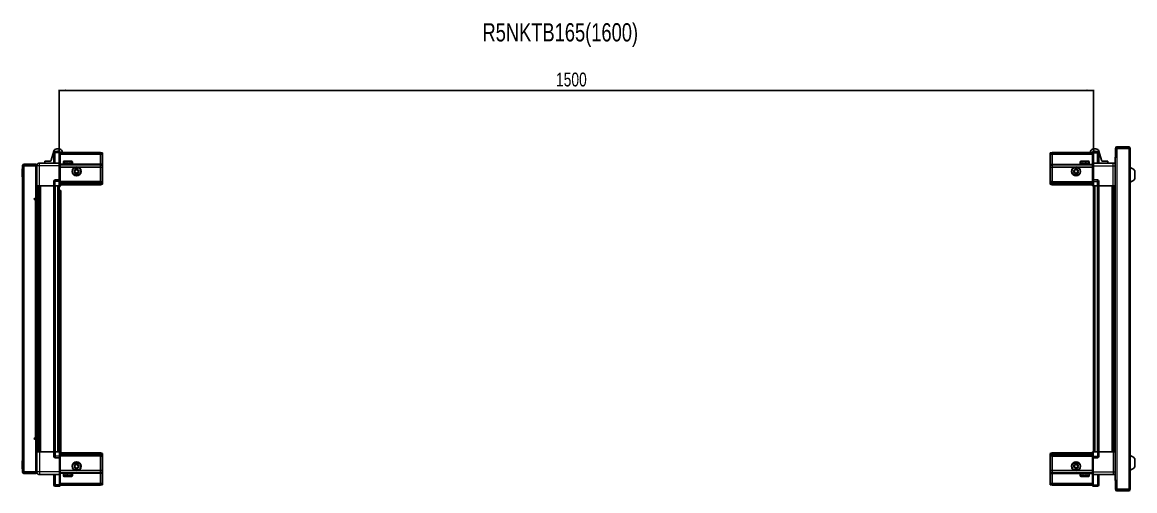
# Model space of a CAD drawing. Header units: millimetres. Extents: x 1132 to 6675, y -642 to 1878.
# Drawn here: x 3138 to 4752, y 1198 to 1878 of the extents above; entities that cross this region are included whole.
import ezdxf

# ---------------------------------------------------------------- set-up
doc = ezdxf.new("R2010")
doc.units = ezdxf.units.MM
doc.layers.add('FORMAT', color=7, linetype='Continuous')
doc.styles.add('SLDTEXTSTYLE0', font='TXT', dxfattribs={"width": 0.75})
doc.dimstyles.new('SLDDIMSTYLE0', dxfattribs={"dimtxt": 20, "dimasz": 10, "dimexe": 0, "dimexo": 0.0625, "dimgap": 5, "dimtad": 2, "dimdec": 1, "dimrnd": 1e-09, "dimzin": 12, "dimdsep": 46, "dimtxsty": 'SLDTEXTSTYLE0', "dimsah": 1, "dimcen": 0.09, "dimadec": 0, "dimazin": 3, "dimtfac": 1, "dimtofl": 0, "dimtmove": 0, "dimatfit": 3, "dimfxl": 0, "dimfrac": 2, "dimtolj": 1, "dimtzin": 12, "dimarcsym": 0})

# ---------------------------------------------------------------- blocks, each defined once
blk = doc.blocks.new('_D_5')
at = {"layer": 'FORMAT'}
for p, q in [((3192.1, 1640.1), (3192.1, 1779.6)), ((3192.1, 1778.6), (4692.1, 1778.6)), ((4692.1, 1640.1), (4692.1, 1779.6))]:
    blk.add_line(p, q, dxfattribs=at)
for points in [[(3192.1, 1778.6), (3202.1, 1777.1), (3202.1, 1780.1)], [(4692.1, 1778.6), (4682.1, 1780.1), (4682.1, 1777.1)]]:
    blk.add_solid(points, dxfattribs=at)
at = {"layer": 'FORMAT', "insert": (3912.6, 1804.4), "char_height": 20, "attachment_point": 1, "style": 'SLDTEXTSTYLE0'}
blk.add_mtext('1500', dxfattribs=at)

msp = doc.modelspace()

# ---------------------------------------------------------------- linework, layer by layer
at = {"color": 7, "linetype": 'Continuous', "lineweight": 25}
for p, q in [((4723.96, 1694.5), (4723.96, 1682.1)), ((4725.46, 1694.5), (4725.46, 1682.1)), ((4725.96, 1681.6), (4725.96, 1694.5)), ((4725.96, 1694.5), (4743.36, 1694.5)), ((4743.36, 1696.6), (4726.06, 1696.6)), ((4743.36, 1695.1), (4726.06, 1695.1)), ((4743.36, 1695.1), (4743.36, 1696.6)), ((4743.36, 1694.5), (4745.46, 1694.5)), ((4745.46, 1694.5), (4745.46, 1199.7)), ((3180.48, 1677.19), (3184.25, 1690.34)), ((3184.26, 1688.1), (3184.26, 1673.1)), ((3192.26, 1690.1), (3186.26, 1690.1)), ((3188.57, 1693.6), (3191.8, 1693.6)), ((3192.26, 1690.1), (3192.59, 1690.1)), ((3192.26, 1690.1), (3192.26, 1688.1)), ((3192.26, 1673.3), (3192.26, 1688.1)), ((3192.26, 1673.3), (3192.26, 1688.1)), ((3193.46, 1689.6), (3192.59, 1690.1)), ((3193.46, 1688.1), (3193.46, 1689.6)), ((3251.76, 1688.6), (3193.46, 1688.6)), ((3193.46, 1688.1), (3193.46, 1673.3)), ((3251.76, 1686.1), (3193.46, 1686.1)), ((3196.12, 1690.34), (3196.62, 1688.6)), ((3251.76, 1688.6), (3251.76, 1686.1)), ((3254.76, 1687.8), (3251.76, 1688.6)), ((3251.76, 1686.1), (3251.76, 1671.6)), ((3254.76, 1685.95), (3251.76, 1686.1)), ((3254.76, 1685.95), (3254.76, 1687.8)), ((3254.76, 1671.6), (3254.76, 1685.95)), ((4629.46, 1687.8), (4632.46, 1688.6)), ((4629.46, 1685.95), (4629.46, 1687.8)), ((4629.46, 1685.95), (4632.46, 1686.1)), ((4629.46, 1671.6), (4629.46, 1685.95)), ((4632.46, 1688.6), (4632.46, 1686.1)), ((4632.46, 1688.6), (4690.76, 1688.6)), ((4632.46, 1686.1), (4632.46, 1671.6)), ((4632.46, 1686.1), (4690.76, 1686.1)), ((4688.09, 1690.34), (4687.59, 1688.6)), ((4691.62, 1690.1), (4690.76, 1689.6)), ((4690.76, 1689.6), (4690.76, 1688.1)), ((4690.76, 1673.3), (4690.76, 1688.1)), ((4691.96, 1690.1), (4691.62, 1690.1)), ((4691.96, 1688.1), (4691.96, 1690.1)), ((4691.96, 1690.1), (4697.96, 1690.1)), ((4691.96, 1688.1), (4691.96, 1673.3)), ((4695.64, 1693.6), (4692.42, 1693.6)), ((4699.96, 1688.1), (4699.96, 1673.1)), ((4703.74, 1677.19), (4699.97, 1690.34)), ((4723.86, 1681.6), (4723.86, 1212.6)), ((4723.86, 1681.6), (4725.96, 1681.6)), ((4723.96, 1682.1), (4725.46, 1682.1)), ((3138.76, 1664.74), (3138.46, 1664.74)), ((3138.46, 1653.17), (3138.46, 1664.74)), ((3140.26, 1669.25), (3138.76, 1669.25)), ((3138.76, 1668.75), (3138.76, 1669.25)), ((3138.76, 1225.45), (3138.76, 1668.75)), ((3140.86, 1669.85), (3140.86, 1671.35)), ((3140.86, 1671.35), (3141.76, 1671.35)), ((3140.86, 1669.85), (3141.76, 1669.85)), ((3140.86, 1669.35), (3158.26, 1669.35)), ((3141.76, 1669.85), (3141.76, 1671.35)), ((3141.76, 1671.35), (3158.26, 1671.35)), ((3141.76, 1669.85), (3158.26, 1669.85)), ((3158.26, 1669.85), (3158.26, 1671.35)), ((3159.76, 1669.35), (3158.26, 1669.35)), ((3158.26, 1669.35), (3158.26, 1621.85)), ((3159.76, 1669.1), (3159.76, 1640.1)), ((3192.26, 1673.1), (3163.26, 1673.1)), ((3171.31, 1673.1), (3171.31, 1676.1)), ((3171.31, 1676.1), (3179.03, 1676.1)), ((3192.26, 1673.1), (3192.26, 1673.3)), ((3192.26, 1673.1), (3193.46, 1673.1)), ((3192.26, 1669.1), (3192.26, 1673.1)), ((3192.26, 1648.8), (3192.26, 1669.1)), ((3193.46, 1673.3), (3193.46, 1673.1)), ((3193.46, 1673.1), (3193.46, 1669.1)), ((3251.76, 1670.6), (3193.46, 1670.6)), ((3193.46, 1669.1), (3193.46, 1648.8)), ((3214.76, 1667.1), (3193.46, 1667.1)), ((3198.26, 1675), (3198.26, 1672.6)), ((3198.26, 1672.6), (3198.26, 1672.1)), ((3198.26, 1672.1), (3198.39, 1672.1)), ((3198.58, 1672.6), (3198.39, 1672.6)), ((3198.39, 1672.6), (3198.39, 1672.1)), ((3198.39, 1672.1), (3198.58, 1672.1)), ((3198.58, 1672.6), (3198.58, 1672.1)), ((3198.58, 1672.1), (3199.11, 1672.1)), ((3199.06, 1675.8), (3206.23, 1675.8)), ((3199.51, 1672.6), (3199.11, 1672.6)), ((3199.11, 1672.6), (3199.11, 1672.1)), ((3199.11, 1672.1), (3199.51, 1672.1)), ((3199.51, 1672.6), (3199.51, 1672.1)), ((3199.51, 1672.1), (3200.38, 1672.1)), ((3200.36, 1672.1), (3200.36, 1672)), ((3200.36, 1672), (3209.16, 1672)), ((3200.95, 1672.6), (3200.38, 1672.6)), ((3200.38, 1672.6), (3200.38, 1672.1)), ((3200.38, 1672.1), (3200.95, 1672.1)), ((3200.76, 1671.6), (3201.45, 1671.12)), ((3200.76, 1671.6), (3205.79, 1671.6)), ((3201.45, 1671.12), (3200.76, 1670.64)), ((3200.76, 1670.64), (3200.76, 1670.6)), ((3200.76, 1670.64), (3205.79, 1670.64)), ((3200.95, 1672.6), (3200.95, 1672.1)), ((3200.95, 1672.1), (3202.08, 1672.1)), ((3201.45, 1671.12), (3205.61, 1671.12)), ((3202.77, 1672.6), (3202.08, 1672.6)), ((3202.08, 1672.6), (3202.08, 1672.1)), ((3202.08, 1672.1), (3202.77, 1672.1)), ((3202.77, 1672.6), (3202.77, 1672.1)), ((3202.77, 1672.1), (3204.04, 1672.1)), ((3204.78, 1672.6), (3204.04, 1672.6)), ((3204.04, 1672.6), (3204.04, 1672.1)), ((3204.04, 1672.1), (3204.27, 1672.1)), ((3204.27, 1672.6), (3204.27, 1672.1)), ((3204.77, 1672.6), (3204.77, 1672.1)), ((3204.77, 1672.1), (3204.78, 1672.1)), ((3204.78, 1672.6), (3204.78, 1672.1)), ((3204.78, 1672.1), (3206.07, 1672.1)), ((3205.61, 1671.12), (3208.07, 1671.12)), ((3205.79, 1671.6), (3208.76, 1671.6)), ((3205.79, 1670.64), (3208.76, 1670.64)), ((3206.79, 1672.6), (3206.07, 1672.6)), ((3206.07, 1672.6), (3206.07, 1672.1)), ((3206.13, 1672.6), (3206.13, 1672.1)), ((3206.13, 1672.1), (3206.79, 1672.1)), ((3206.23, 1675.8), (3210.46, 1675.8)), ((3206.79, 1672.6), (3206.79, 1672.1)), ((3206.79, 1672.1), (3207.97, 1672.1)), ((3208.59, 1672.6), (3207.97, 1672.6)), ((3207.97, 1672.6), (3207.97, 1672.1)), ((3207.97, 1672.1), (3208.59, 1672.1)), ((3208.07, 1671.12), (3208.76, 1671.6)), ((3208.76, 1670.64), (3208.07, 1671.12)), ((3208.59, 1672.6), (3208.59, 1672.1)), ((3208.59, 1672.1), (3209.56, 1672.1)), ((3208.76, 1670.6), (3208.76, 1670.64)), ((3209.16, 1672), (3209.16, 1672.1)), ((3210.03, 1672.6), (3209.56, 1672.6)), ((3209.56, 1672.6), (3209.56, 1672.1)), ((3209.56, 1672.1), (3210.03, 1672.1)), ((3210.03, 1672.6), (3210.03, 1672.1)), ((3210.03, 1672.1), (3210.68, 1672.1)), ((3210.95, 1672.6), (3210.68, 1672.6)), ((3210.68, 1672.6), (3210.68, 1672.1)), ((3210.68, 1672.1), (3210.95, 1672.1)), ((3210.95, 1672.6), (3210.95, 1672.1)), ((3210.95, 1672.1), (3211.22, 1672.1)), ((3211.26, 1672.6), (3211.22, 1672.6)), ((3211.22, 1672.6), (3211.22, 1672.1)), ((3211.22, 1672.1), (3211.26, 1672.1)), ((3211.26, 1672.6), (3211.26, 1675)), ((3211.26, 1672.6), (3211.26, 1672.1)), ((3251.76, 1667.1), (3219.76, 1667.1)), ((3251.76, 1671.6), (3251.76, 1670.6)), ((3251.76, 1670.6), (3251.76, 1667.1)), ((3254.76, 1669.8), (3251.76, 1670.6)), ((3251.76, 1667.1), (3251.76, 1646.6)), ((3251.76, 1667.1), (3254.76, 1666.77)), ((3254.76, 1669.8), (3254.76, 1671.6)), ((3254.76, 1666.77), (3254.76, 1669.8)), ((3254.76, 1646.6), (3254.76, 1666.77)), ((4629.46, 1669.8), (4629.46, 1671.6)), ((4629.46, 1669.8), (4632.46, 1670.6)), ((4629.46, 1666.77), (4629.46, 1669.8)), ((4632.46, 1667.1), (4629.46, 1666.77)), ((4629.46, 1646.6), (4629.46, 1666.77)), ((4632.46, 1671.6), (4632.46, 1670.6)), ((4632.46, 1670.6), (4632.46, 1667.1)), ((4632.46, 1670.6), (4690.76, 1670.6)), ((4632.46, 1667.1), (4632.46, 1646.6)), ((4632.46, 1667.1), (4664.46, 1667.1)), ((4669.46, 1667.1), (4690.76, 1667.1)), ((4672.96, 1675), (4672.96, 1672.1)), ((4672.96, 1672.1), (4672.99, 1672.1)), ((4673.11, 1672.6), (4672.99, 1672.6)), ((4672.99, 1672.6), (4672.99, 1672.1)), ((4672.99, 1672.1), (4673.11, 1672.1)), ((4673.11, 1672.6), (4673.11, 1672.1)), ((4673.11, 1672.1), (4673.52, 1672.1)), ((4673.86, 1672.6), (4673.52, 1672.6)), ((4673.52, 1672.6), (4673.52, 1672.1)), ((4673.52, 1672.1), (4673.86, 1672.1)), ((4673.76, 1675.8), (4685.16, 1675.8)), ((4673.86, 1672.6), (4673.86, 1672.1)), ((4673.86, 1672.1), (4674.64, 1672.1)), ((4675.16, 1672.6), (4674.64, 1672.6)), ((4674.64, 1672.6), (4674.64, 1672.1)), ((4674.64, 1672.1), (4675.16, 1672.1)), ((4675.06, 1672.1), (4675.06, 1672)), ((4675.06, 1672), (4683.86, 1672)), ((4675.16, 1672.6), (4675.16, 1672.1)), ((4675.16, 1672.1), (4676.22, 1672.1)), ((4675.46, 1671.6), (4676.15, 1671.12)), ((4675.46, 1671.6), (4683.46, 1671.6)), ((4676.15, 1671.12), (4675.46, 1670.64)), ((4675.46, 1670.64), (4675.46, 1670.6)), ((4675.46, 1670.64), (4683.46, 1670.64)), ((4676.15, 1671.12), (4682.77, 1671.12)), ((4676.88, 1672.6), (4676.22, 1672.6)), ((4676.22, 1672.6), (4676.22, 1672.1)), ((4676.22, 1672.1), (4676.88, 1672.1)), ((4676.88, 1672.6), (4676.88, 1672.1)), ((4676.88, 1672.1), (4678.12, 1672.1)), ((4678.85, 1672.6), (4678.12, 1672.6)), ((4678.12, 1672.6), (4678.12, 1672.1)), ((4678.12, 1672.1), (4678.55, 1672.1)), ((4678.55, 1672.6), (4678.55, 1672.1)), ((4678.85, 1672.6), (4678.85, 1672.1)), ((4678.85, 1672.1), (4680.15, 1672.1)), ((4680.88, 1672.6), (4680.15, 1672.6)), ((4680.15, 1672.6), (4680.15, 1672.1)), ((4680.42, 1672.6), (4680.42, 1672.1)), ((4680.42, 1672.1), (4680.88, 1672.1)), ((4680.88, 1672.6), (4680.88, 1672.1)), ((4680.88, 1672.1), (4682.11, 1672.1)), ((4682.77, 1672.6), (4682.11, 1672.6)), ((4682.11, 1672.6), (4682.11, 1672.1)), ((4682.11, 1672.1), (4682.77, 1672.1)), ((4682.77, 1672.6), (4682.77, 1672.1)), ((4682.77, 1672.1), (4683.82, 1672.1)), ((4682.77, 1671.12), (4683.46, 1671.6)), ((4683.46, 1670.64), (4682.77, 1671.12)), ((4683.46, 1670.6), (4683.46, 1670.64)), ((4684.34, 1672.6), (4683.82, 1672.6)), ((4683.82, 1672.6), (4683.82, 1672.1)), ((4683.82, 1672.1), (4684.34, 1672.1)), ((4683.86, 1672), (4683.86, 1672.1)), ((4684.34, 1672.6), (4684.34, 1672.1)), ((4684.34, 1672.1), (4685.09, 1672.1)), ((4685.42, 1672.6), (4685.09, 1672.6)), ((4685.09, 1672.6), (4685.09, 1672.1)), ((4685.09, 1672.1), (4685.42, 1672.1)), ((4685.42, 1672.6), (4685.42, 1672.1)), ((4685.42, 1672.1), (4685.82, 1672.1)), ((4685.93, 1672.6), (4685.82, 1672.6)), ((4685.82, 1672.6), (4685.82, 1672.1)), ((4685.82, 1672.1), (4685.93, 1672.1)), ((4685.93, 1672.6), (4685.93, 1672.1)), ((4685.93, 1672.1), (4685.96, 1672.1)), ((4685.96, 1672.1), (4685.96, 1675)), ((4690.76, 1673.1), (4690.76, 1673.3)), ((4691.96, 1673.1), (4690.76, 1673.1)), ((4690.76, 1669.1), (4690.76, 1673.1)), ((4690.76, 1648.8), (4690.76, 1669.1)), ((4691.96, 1673.3), (4691.96, 1673.1)), ((4691.96, 1673.1), (4691.96, 1669.1)), ((4691.96, 1673.1), (4720.96, 1673.1)), ((4691.96, 1669.1), (4691.96, 1648.8)), ((4712.91, 1676.1), (4705.18, 1676.1)), ((4712.91, 1673.1), (4712.91, 1676.1)), ((4752.06, 1650.1), (4752.06, 1662.1)), ((3138.46, 1653.17), (3138.76, 1653.17)), ((3184.26, 1646.6), (3184.26, 1640.1)), ((3192.26, 1648.6), (3186.26, 1648.6)), ((3192.26, 1648.6), (3192.26, 1648.8)), ((3192.26, 1648.6), (3192.26, 1646.6)), ((3192.26, 1648.6), (3193.46, 1648.6)), ((3192.26, 1640.1), (3192.26, 1646.6)), ((3192.26, 1640.1), (3192.26, 1646.6)), ((3192.59, 1640.1), (3192.59, 1646.6)), ((3193.46, 1648.8), (3193.46, 1648.6)), ((3193.46, 1647.93), (3193.46, 1648.6)), ((3193.46, 1647.93), (3193.46, 1640.1)), ((3251.76, 1646.6), (3251.76, 1645.6)), ((3254.76, 1644.8), (3254.76, 1646.6)), ((4629.46, 1644.8), (4629.46, 1646.6)), ((4632.46, 1646.6), (4632.46, 1645.6)), ((4690.76, 1648.6), (4690.76, 1648.8)), ((4691.96, 1648.6), (4690.76, 1648.6)), ((4690.76, 1648.6), (4690.76, 1647.93)), ((4690.76, 1640.1), (4690.76, 1647.93)), ((4691.62, 1646.6), (4691.62, 1640.1)), ((4691.96, 1648.8), (4691.96, 1648.6)), ((4691.96, 1646.6), (4691.96, 1648.6)), ((4691.96, 1648.6), (4697.96, 1648.6)), ((4691.96, 1646.6), (4691.96, 1648.6)), ((4691.96, 1646.6), (4691.96, 1640.1)), ((4699.96, 1646.6), (4699.96, 1640.1)), ((3158.26, 1642.85), (3159.76, 1642.85)), ((3159.76, 1640.1), (3158.26, 1640.1)), ((3160.41, 1254.1), (3160.41, 1640.1)), ((3162.2, 1640.1), (3162.2, 1254.1)), ((3162.23, 1640.1), (3162.23, 1254.1)), ((3184.26, 1640.1), (3163.26, 1640.1)), ((3184.26, 1640.1), (3186.26, 1640.1)), ((3184.91, 1254.1), (3184.91, 1640.1)), ((3192.26, 1640.1), (3186.26, 1640.1)), ((3192.11, 1254.1), (3192.11, 1640.1)), ((3192.11, 1633.1), (3194.61, 1633.1)), ((3192.26, 1640.1), (3192.59, 1640.1)), ((3192.26, 1640.1), (3192.26, 1640.1)), ((3193.46, 1640.1), (3192.59, 1640.1)), ((3192.59, 1640.1), (3192.59, 1640.1)), ((3251.76, 1645.6), (3193.46, 1645.6)), ((3251.76, 1644.6), (3193.46, 1644.6)), ((3251.76, 1643.1), (3193.46, 1643.1)), ((3251.76, 1641.6), (3193.46, 1641.6)), ((3194.61, 1633.1), (3194.61, 1259.6)), ((3251.76, 1645.6), (3251.76, 1644.6)), ((3251.76, 1645.6), (3254.76, 1644.8)), ((3251.76, 1644.6), (3251.76, 1643.1)), ((3251.76, 1644.6), (3254.76, 1644.06)), ((3251.76, 1643.1), (3254.76, 1643.56)), ((3251.76, 1643.1), (3251.76, 1641.6)), ((3251.76, 1641.6), (3254.76, 1642.41)), ((3254.76, 1644.06), (3254.76, 1644.8)), ((3254.76, 1643.56), (3254.76, 1644.06)), ((3254.76, 1642.41), (3254.76, 1643.56)), ((4632.46, 1645.6), (4629.46, 1644.8)), ((4629.46, 1644.06), (4629.46, 1644.8)), ((4632.46, 1644.6), (4629.46, 1644.06)), ((4629.46, 1643.56), (4629.46, 1644.06)), ((4632.46, 1643.1), (4629.46, 1643.56)), ((4629.46, 1642.41), (4629.46, 1643.56)), ((4632.46, 1641.6), (4629.46, 1642.41)), ((4632.46, 1645.6), (4632.46, 1644.6)), ((4632.46, 1645.6), (4690.76, 1645.6)), ((4632.46, 1644.6), (4690.76, 1644.6)), ((4632.46, 1644.6), (4632.46, 1643.1)), ((4632.46, 1643.1), (4632.46, 1641.6)), ((4632.46, 1643.1), (4690.76, 1643.1)), ((4632.46, 1641.6), (4690.76, 1641.6)), ((4691.62, 1640.1), (4690.76, 1640.1)), ((4691.96, 1640.1), (4691.62, 1640.1)), ((4691.96, 1640.1), (4697.96, 1640.1)), ((4692.11, 1640.1), (4692.11, 1254.1)), ((4699.96, 1640.1), (4697.96, 1640.1)), ((4699.31, 1640.1), (4699.31, 1254.1)), ((4699.96, 1640.1), (4720.96, 1640.1)), ((4721.98, 1254.1), (4721.98, 1640.1)), ((4722.02, 1254.1), (4722.02, 1640.1)), ((4723.81, 1640.1), (4723.81, 1254.1)), ((3158.26, 1621.85), (3156.91, 1621.85)), ((3156.91, 1619.85), (3157.66, 1619.85)), ((3157.66, 1619.85), (3159.76, 1619.85)), ((3159.76, 1619.85), (3159.76, 1274.35)), ((3157.66, 1274.35), (3156.91, 1274.35)), ((3156.91, 1272.35), (3158.26, 1272.35)), ((3159.76, 1274.35), (3157.66, 1274.35)), ((3158.26, 1272.35), (3158.26, 1224.85)), ((3194.61, 1259.6), (3192.11, 1259.6)), ((3194.61, 1259.6), (3194.61, 1252.6)), ((3159.76, 1254.1), (3158.26, 1254.1)), ((3159.76, 1251.35), (3158.26, 1251.35)), ((3159.76, 1225.1), (3159.76, 1254.1)), ((3184.26, 1254.1), (3163.26, 1254.1)), ((3184.26, 1247.6), (3184.26, 1254.1)), ((3184.26, 1254.1), (3186.26, 1254.1)), ((3192.26, 1254.1), (3186.26, 1254.1)), ((3192.26, 1245.6), (3186.26, 1245.6)), ((3192.26, 1247.6), (3192.26, 1254.1)), ((3192.26, 1254.1), (3192.59, 1254.1)), ((3192.26, 1247.6), (3192.26, 1245.6)), ((3192.26, 1247.6), (3192.26, 1245.6)), ((3192.26, 1245.6), (3193.46, 1245.6)), ((3192.26, 1245.4), (3192.26, 1245.6)), ((3192.26, 1225.1), (3192.26, 1245.4)), ((3192.59, 1247.6), (3192.59, 1254.1)), ((3192.59, 1254.1), (3193.46, 1254.1)), ((3193.46, 1254.1), (3193.46, 1246.28)), ((3251.76, 1252.6), (3193.46, 1252.6)), ((3251.76, 1251.1), (3193.46, 1251.1)), ((3251.76, 1249.6), (3193.46, 1249.6)), ((3251.76, 1248.6), (3193.46, 1248.6)), ((3193.46, 1245.6), (3193.46, 1246.28)), ((3193.46, 1245.6), (3193.46, 1245.4)), ((3193.46, 1245.4), (3193.46, 1225.1)), ((3251.76, 1251.1), (3251.76, 1252.6)), ((3251.76, 1252.6), (3254.76, 1251.8)), ((3251.76, 1249.6), (3251.76, 1251.1)), ((3251.76, 1251.1), (3254.76, 1250.65)), ((3251.76, 1249.6), (3254.76, 1250.15)), ((3251.76, 1248.6), (3251.76, 1249.6)), ((3251.76, 1248.6), (3254.76, 1249.41)), ((3251.76, 1247.6), (3251.76, 1248.6)), ((3251.76, 1227.1), (3251.76, 1247.6)), ((3254.76, 1251.8), (3254.76, 1250.65)), ((3254.76, 1250.65), (3254.76, 1250.15)), ((3254.76, 1250.15), (3254.76, 1249.41)), ((3254.76, 1249.41), (3254.76, 1247.6)), ((3254.76, 1247.6), (3254.76, 1227.44)), ((4632.46, 1252.6), (4629.46, 1251.8)), ((4629.46, 1251.8), (4629.46, 1250.65)), ((4632.46, 1251.1), (4629.46, 1250.65)), ((4629.46, 1250.65), (4629.46, 1250.15)), ((4632.46, 1249.6), (4629.46, 1250.15)), ((4629.46, 1250.15), (4629.46, 1249.41)), ((4632.46, 1248.6), (4629.46, 1249.41)), ((4629.46, 1249.41), (4629.46, 1247.6)), ((4629.46, 1247.6), (4629.46, 1227.44)), ((4632.46, 1251.1), (4632.46, 1252.6)), ((4632.46, 1252.6), (4690.76, 1252.6)), ((4632.46, 1249.6), (4632.46, 1251.1)), ((4632.46, 1251.1), (4690.76, 1251.1)), ((4632.46, 1249.6), (4690.76, 1249.6)), ((4632.46, 1248.6), (4632.46, 1249.6)), ((4632.46, 1248.6), (4690.76, 1248.6)), ((4632.46, 1247.6), (4632.46, 1248.6)), ((4632.46, 1227.1), (4632.46, 1247.6)), ((4690.76, 1246.28), (4690.76, 1254.1)), ((4690.76, 1254.1), (4691.62, 1254.1)), ((4690.76, 1246.28), (4690.76, 1245.6)), ((4691.96, 1245.6), (4690.76, 1245.6)), ((4690.76, 1245.4), (4690.76, 1245.6)), ((4690.76, 1225.1), (4690.76, 1245.4)), ((4691.62, 1254.1), (4691.62, 1254.1)), ((4691.62, 1254.1), (4691.62, 1247.6)), ((4691.96, 1254.1), (4691.62, 1254.1)), ((4691.96, 1254.1), (4691.96, 1247.6)), ((4691.96, 1254.1), (4691.96, 1254.1)), ((4691.96, 1254.1), (4697.96, 1254.1)), ((4691.96, 1254.1), (4691.96, 1247.6)), ((4691.96, 1245.6), (4691.96, 1247.6)), ((4691.96, 1245.6), (4691.96, 1245.4)), ((4691.96, 1245.6), (4697.96, 1245.6)), ((4691.96, 1245.4), (4691.96, 1225.1)), ((4699.96, 1254.1), (4697.96, 1254.1)), ((4699.96, 1247.6), (4699.96, 1254.1)), ((4699.96, 1254.1), (4720.96, 1254.1)), ((4752.06, 1232.1), (4752.06, 1244.1)), ((3138.76, 1241.04), (3138.46, 1241.04)), ((3138.46, 1231.36), (3138.46, 1241.04)), ((3138.46, 1229.47), (3138.46, 1231.36)), ((3138.46, 1229.47), (3138.76, 1229.47)), ((3214.76, 1227.1), (3193.46, 1227.1)), ((3251.76, 1227.1), (3219.76, 1227.1)), ((3251.76, 1227.1), (3254.76, 1227.44)), ((3251.76, 1223.6), (3251.76, 1227.1)), ((3254.76, 1227.44), (3254.76, 1224.41)), ((4632.46, 1227.1), (4629.46, 1227.44)), ((4629.46, 1227.44), (4629.46, 1224.41)), ((4632.46, 1227.1), (4664.46, 1227.1)), ((4632.46, 1223.6), (4632.46, 1227.1)), ((4669.46, 1227.1), (4690.76, 1227.1)), ((3138.76, 1224.95), (3138.76, 1225.45)), ((3140.26, 1224.95), (3138.76, 1224.95)), ((3158.26, 1224.85), (3140.86, 1224.85)), ((3140.86, 1224.35), (3140.86, 1222.85)), ((3140.86, 1224.35), (3141.76, 1224.35)), ((3140.86, 1222.85), (3141.76, 1222.85)), ((3158.26, 1224.35), (3141.76, 1224.35)), ((3141.76, 1224.35), (3141.76, 1222.85)), ((3158.26, 1222.85), (3141.76, 1222.85)), ((3158.26, 1224.85), (3159.76, 1224.85)), ((3158.26, 1224.35), (3158.26, 1222.85)), ((3192.26, 1221.1), (3163.26, 1221.1)), ((3184.26, 1206.1), (3184.26, 1221.1)), ((3192.26, 1221.1), (3192.26, 1225.1)), ((3192.26, 1221.1), (3193.46, 1221.1)), ((3192.26, 1220.9), (3192.26, 1221.1)), ((3192.26, 1206.1), (3192.26, 1220.9)), ((3193.46, 1225.1), (3193.46, 1221.1)), ((3251.76, 1223.6), (3193.46, 1223.6)), ((3193.46, 1221.1), (3193.46, 1220.9)), ((3193.46, 1220.9), (3193.46, 1206.1)), ((3198.26, 1222.1), (3198.26, 1219.2)), ((3198.35, 1222.1), (3198.26, 1222.1)), ((3198.35, 1221.6), (3198.35, 1222.1)), ((3198.52, 1222.1), (3198.35, 1222.1)), ((3198.35, 1221.6), (3198.52, 1221.6)), ((3198.52, 1221.6), (3198.52, 1222.1)), ((3199.01, 1222.1), (3198.52, 1222.1)), ((3199.01, 1221.6), (3199.01, 1222.1)), ((3199.39, 1222.1), (3199.01, 1222.1)), ((3199.01, 1221.6), (3199.39, 1221.6)), ((3199.21, 1218.4), (3199.06, 1218.4)), ((3210.46, 1218.4), (3199.21, 1218.4)), ((3199.39, 1221.6), (3199.39, 1222.1)), ((3200.23, 1222.1), (3199.39, 1222.1)), ((3200.23, 1221.6), (3200.23, 1222.1)), ((3200.79, 1222.1), (3200.23, 1222.1)), ((3200.23, 1221.6), (3200.79, 1221.6)), ((3200.36, 1222.2), (3200.36, 1222.1)), ((3205.76, 1222.2), (3200.36, 1222.2)), ((3200.76, 1223.6), (3200.76, 1223.57)), ((3200.76, 1223.57), (3201.45, 1223.09)), ((3200.86, 1223.57), (3200.76, 1223.57)), ((3201.45, 1223.09), (3200.76, 1222.6)), ((3200.86, 1222.6), (3200.76, 1222.6)), ((3200.79, 1221.6), (3200.79, 1222.1)), ((3201.89, 1222.1), (3200.79, 1222.1)), ((3208.76, 1223.57), (3200.86, 1223.57)), ((3208.76, 1222.6), (3200.86, 1222.6)), ((3201.53, 1223.09), (3201.45, 1223.09)), ((3208.07, 1223.09), (3201.53, 1223.09)), ((3201.89, 1221.6), (3201.89, 1222.1)), ((3202.57, 1222.1), (3201.89, 1222.1)), ((3201.89, 1221.6), (3202.57, 1221.6)), ((3202.57, 1221.6), (3202.57, 1222.1)), ((3203.84, 1222.1), (3202.57, 1222.1)), ((3203.84, 1221.6), (3203.84, 1222.1)), ((3204.13, 1222.1), (3203.84, 1222.1)), ((3203.84, 1221.6), (3204.57, 1221.6)), ((3204.13, 1221.6), (3204.13, 1222.1)), ((3204.57, 1221.6), (3204.57, 1222.1)), ((3205.87, 1222.1), (3204.57, 1222.1)), ((3209.16, 1222.2), (3205.76, 1222.2)), ((3205.87, 1221.6), (3205.87, 1222.1)), ((3205.87, 1221.6), (3206.59, 1221.6)), ((3206, 1221.6), (3206, 1222.1)), ((3206.59, 1222.1), (3206, 1222.1)), ((3206.59, 1221.6), (3206.59, 1222.1)), ((3207.79, 1222.1), (3206.59, 1222.1)), ((3207.79, 1221.6), (3207.79, 1222.1)), ((3208.43, 1222.1), (3207.79, 1222.1)), ((3207.79, 1221.6), (3208.43, 1221.6)), ((3208.07, 1223.09), (3208.76, 1223.57)), ((3208.76, 1222.6), (3208.07, 1223.09)), ((3208.43, 1221.6), (3208.43, 1222.1)), ((3209.42, 1222.1), (3208.43, 1222.1)), ((3208.76, 1223.57), (3208.76, 1223.6)), ((3209.16, 1222.1), (3209.16, 1222.2)), ((3209.42, 1221.6), (3209.42, 1222.1)), ((3209.9, 1222.1), (3209.42, 1222.1)), ((3209.42, 1221.6), (3209.9, 1221.6)), ((3209.9, 1221.6), (3209.9, 1222.1)), ((3210.59, 1222.1), (3209.9, 1222.1)), ((3210.59, 1221.6), (3210.59, 1222.1)), ((3210.88, 1222.1), (3210.59, 1222.1)), ((3210.59, 1221.6), (3210.88, 1221.6)), ((3210.88, 1221.6), (3210.88, 1222.1)), ((3211.19, 1222.1), (3210.88, 1222.1)), ((3211.19, 1221.6), (3211.19, 1222.1)), ((3211.25, 1222.1), (3211.19, 1222.1)), ((3211.19, 1221.6), (3211.25, 1221.6)), ((3211.25, 1221.6), (3211.25, 1222.1)), ((3211.26, 1222.1), (3211.25, 1222.1)), ((3211.26, 1219.2), (3211.26, 1222.1)), ((3254.76, 1224.41), (3251.76, 1223.6)), ((3251.76, 1222.6), (3251.76, 1223.6)), ((3251.76, 1208.1), (3251.76, 1222.6)), ((3254.76, 1224.41), (3254.76, 1222.6)), ((3254.76, 1222.6), (3254.76, 1208.26)), ((4629.46, 1224.41), (4632.46, 1223.6)), ((4629.46, 1224.41), (4629.46, 1222.6)), ((4629.46, 1222.6), (4629.46, 1208.26)), ((4632.46, 1223.6), (4690.76, 1223.6)), ((4632.46, 1222.6), (4632.46, 1223.6)), ((4632.46, 1208.1), (4632.46, 1222.6)), ((4672.96, 1222.1), (4672.96, 1219.2)), ((4672.98, 1222.1), (4672.96, 1222.1)), ((4672.98, 1221.6), (4672.98, 1222.1)), ((4673.07, 1222.1), (4672.98, 1222.1)), ((4672.98, 1221.6), (4673.07, 1221.6)), ((4673.07, 1221.6), (4673.07, 1222.1)), ((4673.45, 1222.1), (4673.07, 1222.1)), ((4673.45, 1221.6), (4673.45, 1222.1)), ((4673.76, 1222.1), (4673.45, 1222.1)), ((4673.45, 1221.6), (4673.76, 1221.6)), ((4673.76, 1221.6), (4673.76, 1222.1)), ((4674.5, 1222.1), (4673.76, 1222.1)), ((4685.16, 1218.4), (4673.76, 1218.4)), ((4674.5, 1221.6), (4674.5, 1222.1)), ((4675.01, 1222.1), (4674.5, 1222.1)), ((4674.5, 1221.6), (4675.01, 1221.6)), ((4675.01, 1221.6), (4675.01, 1222.1)), ((4676.05, 1222.1), (4675.01, 1222.1)), ((4675.06, 1222.2), (4675.06, 1222.1)), ((4683.86, 1222.2), (4675.06, 1222.2)), ((4675.46, 1223.6), (4675.46, 1223.57)), ((4675.46, 1223.57), (4676.15, 1223.09)), ((4683.46, 1223.57), (4675.46, 1223.57)), ((4676.15, 1223.09), (4675.46, 1222.6)), ((4683.46, 1222.6), (4675.46, 1222.6)), ((4676.05, 1221.6), (4676.05, 1222.1)), ((4676.7, 1222.1), (4676.05, 1222.1)), ((4676.05, 1221.6), (4676.7, 1221.6)), ((4682.77, 1223.09), (4676.15, 1223.09)), ((4676.7, 1221.6), (4676.7, 1222.1)), ((4677.92, 1222.1), (4676.7, 1222.1)), ((4677.92, 1221.6), (4677.92, 1222.1)), ((4678.42, 1222.1), (4677.92, 1222.1)), ((4677.92, 1221.6), (4678.65, 1221.6)), ((4678.42, 1221.6), (4678.42, 1222.1)), ((4678.65, 1221.6), (4678.65, 1222.1)), ((4679.95, 1222.1), (4678.65, 1222.1)), ((4679.95, 1221.6), (4679.95, 1222.1)), ((4679.95, 1221.6), (4680.68, 1221.6)), ((4680.29, 1221.6), (4680.29, 1222.1)), ((4680.68, 1222.1), (4680.29, 1222.1)), ((4680.68, 1221.6), (4680.68, 1222.1)), ((4681.93, 1222.1), (4680.68, 1222.1)), ((4681.93, 1221.6), (4681.93, 1222.1)), ((4682.59, 1222.1), (4681.93, 1222.1)), ((4681.93, 1221.6), (4682.59, 1221.6)), ((4682.59, 1221.6), (4682.59, 1222.1)), ((4683.67, 1222.1), (4682.59, 1222.1)), ((4682.77, 1223.09), (4683.46, 1223.57)), ((4683.46, 1222.6), (4682.77, 1223.09)), ((4683.46, 1223.57), (4683.46, 1223.6)), ((4683.67, 1221.6), (4683.67, 1222.1)), ((4684.2, 1222.1), (4683.67, 1222.1)), ((4683.67, 1221.6), (4684.2, 1221.6)), ((4683.86, 1222.1), (4683.86, 1222.2)), ((4684.2, 1221.6), (4684.2, 1222.1)), ((4684.99, 1222.1), (4684.2, 1222.1)), ((4684.99, 1221.6), (4684.99, 1222.1)), ((4685.34, 1222.1), (4684.99, 1222.1)), ((4684.99, 1221.6), (4685.34, 1221.6)), ((4685.34, 1221.6), (4685.34, 1222.1)), ((4685.77, 1222.1), (4685.34, 1222.1)), ((4685.77, 1221.6), (4685.77, 1222.1)), ((4685.91, 1222.1), (4685.77, 1222.1)), ((4685.77, 1221.6), (4685.91, 1221.6)), ((4685.91, 1221.6), (4685.91, 1222.1)), ((4685.96, 1222.1), (4685.91, 1222.1)), ((4685.96, 1219.2), (4685.96, 1222.1)), ((4690.76, 1221.1), (4690.76, 1225.1)), ((4691.96, 1221.1), (4690.76, 1221.1)), ((4690.76, 1220.9), (4690.76, 1221.1)), ((4690.76, 1206.1), (4690.76, 1220.9)), ((4691.96, 1225.1), (4691.96, 1221.1)), ((4691.96, 1221.1), (4691.96, 1220.9)), ((4691.96, 1221.1), (4720.96, 1221.1)), ((4691.96, 1220.9), (4691.96, 1206.1)), ((4691.96, 1220.9), (4691.96, 1206.1)), ((4699.96, 1206.1), (4699.96, 1221.1)), ((4725.96, 1212.6), (4723.86, 1212.6)), ((4723.96, 1212.1), (4725.46, 1212.1)), ((4723.96, 1212.1), (4723.96, 1199.7)), ((4725.46, 1212.1), (4725.46, 1199.7)), ((4725.96, 1199.7), (4725.96, 1212.6)), ((3192.26, 1204.1), (3186.26, 1204.1)), ((3192.26, 1206.1), (3192.26, 1204.1)), ((3192.26, 1204.1), (3192.59, 1204.1)), ((3192.26, 1204.1), (3192.59, 1204.1)), ((3192.26, 1204.1), (3192.26, 1204.1)), ((3192.59, 1204.1), (3193.46, 1204.6)), ((3192.59, 1204.1), (3193.46, 1204.6)), ((3251.76, 1208.1), (3193.46, 1208.1)), ((3193.46, 1204.6), (3193.46, 1206.1)), ((3251.76, 1205.6), (3193.46, 1205.6)), ((3254.76, 1208.26), (3251.76, 1208.1)), ((3251.76, 1205.6), (3251.76, 1208.1)), ((3254.76, 1206.41), (3251.76, 1205.6)), ((3254.76, 1208.26), (3254.76, 1206.41)), ((4629.46, 1208.26), (4632.46, 1208.1)), ((4629.46, 1208.26), (4629.46, 1206.41)), ((4629.46, 1206.41), (4632.46, 1205.6)), ((4632.46, 1208.1), (4690.76, 1208.1)), ((4632.46, 1205.6), (4632.46, 1208.1)), ((4632.46, 1205.6), (4690.76, 1205.6)), ((4690.76, 1206.1), (4690.76, 1204.6)), ((4690.76, 1204.6), (4691.62, 1204.1)), ((4691.96, 1204.1), (4691.62, 1204.1)), ((4691.96, 1204.1), (4691.96, 1206.1)), ((4691.96, 1204.1), (4697.96, 1204.1)), ((4743.36, 1199.7), (4725.96, 1199.7)), ((4726.06, 1199.1), (4743.36, 1199.1)), ((4726.06, 1197.6), (4743.36, 1197.6)), ((4745.46, 1199.7), (4743.36, 1199.7)), ((4743.36, 1199.1), (4743.36, 1197.6))]:
    msp.add_line(p, q, dxfattribs=at)
at = {"color": 8, "linetype": 'Continuous', "lineweight": 18}
for p, q in [((4725.46, 1694.5), (4723.96, 1694.5)), ((4726.06, 1695.1), (4726.06, 1696.6)), ((4743.36, 1694.5), (4743.36, 1199.7)), ((3186.26, 1688.1), (3184.26, 1688.1)), ((3186.26, 1688.1), (3186.26, 1690.1)), ((3186.26, 1673.1), (3186.26, 1688.1)), ((3192.26, 1688.1), (3186.26, 1688.1)), ((3192.26, 1688.1), (3193.46, 1688.1)), ((4691.96, 1688.1), (4690.76, 1688.1)), ((4691.96, 1688.1), (4697.96, 1688.1)), ((4697.96, 1688.1), (4697.96, 1690.1)), ((4697.96, 1688.1), (4699.96, 1688.1)), ((4697.96, 1673.1), (4697.96, 1688.1)), ((4725.96, 1681.6), (4725.96, 1212.6)), ((3140.86, 1669.35), (3140.86, 1224.85)), ((3163.26, 1640.1), (3163.26, 1669.1)), ((3192.26, 1669.1), (3163.26, 1669.1)), ((3192.26, 1673.3), (3193.46, 1673.3)), ((3192.26, 1669.1), (3193.46, 1669.1)), ((3200.76, 1671.6), (3193.46, 1671.6)), ((3198.26, 1675), (3206.43, 1675)), ((3206.43, 1675), (3211.26, 1675)), ((3251.76, 1671.6), (3208.76, 1671.6)), ((3254.76, 1671.6), (3251.76, 1671.6)), ((4629.46, 1671.6), (4632.46, 1671.6)), ((4632.46, 1671.6), (4675.46, 1671.6)), ((4672.96, 1675), (4685.96, 1675)), ((4683.46, 1671.6), (4690.76, 1671.6)), ((4690.76, 1673.3), (4691.96, 1673.3)), ((4691.96, 1669.1), (4690.76, 1669.1)), ((4691.96, 1669.1), (4720.96, 1669.1)), ((4720.96, 1640.1), (4720.96, 1669.1)), ((3184.26, 1646.6), (3186.26, 1646.6)), ((3186.26, 1646.6), (3186.26, 1648.6)), ((3186.26, 1640.1), (3186.26, 1646.6)), ((3192.26, 1646.6), (3186.26, 1646.6)), ((3192.26, 1648.8), (3193.46, 1648.8)), ((3192.26, 1646.6), (3192.59, 1646.6)), ((3251.76, 1646.6), (3193.46, 1646.6)), ((3251.76, 1646.6), (3254.76, 1646.6)), ((4632.46, 1646.6), (4629.46, 1646.6)), ((4632.46, 1646.6), (4690.76, 1646.6)), ((4690.76, 1648.8), (4691.96, 1648.8)), ((4691.96, 1646.6), (4691.62, 1646.6)), ((4691.96, 1646.6), (4697.96, 1646.6)), ((4697.96, 1646.6), (4697.96, 1648.6)), ((4699.96, 1646.6), (4697.96, 1646.6)), ((4697.96, 1640.1), (4697.96, 1646.6)), ((3159.76, 1619.85), (3159.76, 1640.1)), ((3160.99, 1640.1), (3160.99, 1254.1)), ((3163.44, 1254.1), (3163.44, 1640.1)), ((3164.85, 1640.1), (3164.85, 1254.1)), ((3184.26, 1254.1), (3184.26, 1640.1)), ((3186.91, 1254.1), (3186.91, 1640.1)), ((3190.11, 1254.1), (3190.11, 1640.1)), ((3192.26, 1640.1), (3192.59, 1640.1)), ((4694.11, 1640.1), (4694.11, 1254.1)), ((4697.31, 1640.1), (4697.31, 1254.1)), ((4699.96, 1640.1), (4699.96, 1254.1)), ((4719.36, 1254.1), (4719.36, 1640.1)), ((4720.77, 1640.1), (4720.77, 1254.1)), ((4723.22, 1254.1), (4723.22, 1640.1)), ((3157.66, 1274.35), (3157.66, 1619.85)), ((3159.76, 1254.1), (3159.76, 1274.35)), ((3163.26, 1254.1), (3163.26, 1225.1)), ((3184.26, 1247.6), (3186.26, 1247.6)), ((3186.26, 1254.1), (3186.26, 1247.6)), ((3186.26, 1247.6), (3186.26, 1245.6)), ((3192.26, 1247.6), (3186.26, 1247.6)), ((3192.26, 1247.6), (3192.59, 1247.6)), ((3193.46, 1245.4), (3192.26, 1245.4)), ((3251.76, 1247.6), (3193.46, 1247.6)), ((3251.76, 1247.6), (3254.76, 1247.6)), ((4632.46, 1247.6), (4629.46, 1247.6)), ((4632.46, 1247.6), (4690.76, 1247.6)), ((4691.96, 1245.4), (4690.76, 1245.4)), ((4691.96, 1254.1), (4691.62, 1254.1)), ((4691.96, 1247.6), (4691.62, 1247.6)), ((4691.96, 1247.6), (4697.96, 1247.6)), ((4697.96, 1254.1), (4697.96, 1247.6)), ((4699.96, 1247.6), (4697.96, 1247.6)), ((4697.96, 1247.6), (4697.96, 1245.6)), ((4720.96, 1254.1), (4720.96, 1225.1)), ((3192.26, 1225.1), (3163.26, 1225.1)), ((3186.26, 1221.1), (3186.26, 1206.1)), ((3192.26, 1225.1), (3193.46, 1225.1)), ((3193.46, 1220.9), (3192.26, 1220.9)), ((3200.76, 1222.6), (3193.46, 1222.6)), ((3198.43, 1219.2), (3198.26, 1219.2)), ((3211.26, 1219.2), (3198.43, 1219.2)), ((3251.76, 1222.6), (3208.76, 1222.6)), ((3254.76, 1222.6), (3251.76, 1222.6)), ((4629.46, 1222.6), (4632.46, 1222.6)), ((4632.46, 1222.6), (4675.46, 1222.6)), ((4685.96, 1219.2), (4672.96, 1219.2)), ((4683.46, 1222.6), (4690.76, 1222.6)), ((4691.96, 1225.1), (4690.76, 1225.1)), ((4691.96, 1220.9), (4690.76, 1220.9)), ((4691.96, 1225.1), (4720.96, 1225.1)), ((4697.96, 1221.1), (4697.96, 1206.1)), ((3186.26, 1206.1), (3184.26, 1206.1)), ((3186.26, 1206.1), (3186.26, 1204.1)), ((3192.26, 1206.1), (3186.26, 1206.1)), ((3192.26, 1206.1), (3193.46, 1206.1)), ((4691.96, 1206.1), (4690.76, 1206.1)), ((4691.96, 1206.1), (4697.96, 1206.1)), ((4697.96, 1206.1), (4699.96, 1206.1)), ((4697.96, 1206.1), (4697.96, 1204.1)), ((4725.46, 1199.7), (4723.96, 1199.7)), ((4726.06, 1199.1), (4726.06, 1197.6))]:
    msp.add_line(p, q, dxfattribs=at)
at = {"color": 7, "linetype": 'Continuous', "lineweight": 25}
for centre, radius in [((3217.26, 1661.1), 6.5), ((3217.26, 1661.1), 3.46), ((4666.96, 1661.1), 6.5), ((4666.96, 1661.1), 3.46), ((3217.26, 1233.1), 6.5), ((3217.26, 1233.1), 3.46), ((4666.96, 1233.1), 6.5), ((4666.96, 1233.1), 3.46)]:
    msp.add_circle(centre, radius, dxfattribs=at)
at = {"color": 8, "linetype": 'Continuous', "lineweight": 18}
for centre in [(3217.26, 1661.1), (4666.96, 1661.1), (3217.26, 1233.1), (4666.96, 1233.1)]:
    msp.add_circle(centre, 5.7, dxfattribs=at)
at = {"color": 7, "linetype": 'Continuous', "lineweight": 25}
for centre, radius, start, end in [((4726.06, 1694.5), 2.1, 90, 180), ((4726.06, 1694.5), 0.6, 90, 180), ((4743.36, 1694.5), 2.1, 0, 90), ((4743.36, 1694.5), 0.6, 0, 90), ((3188.57, 1689.1), 4.5, 90, 164), ((3186.26, 1688.1), 2, 90, 180), ((3190.21, 1688.7), 1.9, 47.4631, 132.5369), ((3191.8, 1689.1), 4.5, 16, 90), ((4692.42, 1689.1), 4.5, 90, 164), ((4694.01, 1688.7), 1.9, 47.4631, 132.5369), ((4695.64, 1689.1), 4.5, 16, 90), ((4697.96, 1688.1), 2, 360, 90), ((3140.76, 1668.85), 0.5, 90, 117.7907), ((3158.16, 1669.25), 0.6, 9.59407, 90), ((3158.16, 1669.25), 2.1, 32.2369, 87.2706), ((3179.03, 1677.6), 1.5, 270, 344), ((3199.06, 1675), 0.8, 90, 180), ((3200.36, 1671.6), 0.4, 0, 90), ((3209.16, 1671.6), 0.4, 90, 180), ((3210.46, 1675), 0.8, 0, 90), ((3217.26, 1661.1), 2.5, 101.00659, 161.00659), ((3217.26, 1661.1), 2.5, 41.00659, 101.00659), ((3217.26, 1661.1), 2.5, 341.00659, 41.00659), ((4666.96, 1661.1), 2.5, 120.74103, 180.74103), ((4666.96, 1661.1), 2.5, 60.74103, 120.74103), ((4666.96, 1661.1), 2.5, 0.74103, 60.74103), ((4673.76, 1675), 0.8, 90, 180), ((4675.06, 1671.6), 0.4, 0, 90), ((4683.86, 1671.6), 0.4, 90, 180), ((4685.16, 1675), 0.8, 0, 90), ((4705.18, 1677.6), 1.5, 196, 270), ((4742.43, 1655.08), 11.91, 36.1266, 75.29965), ((3186.26, 1646.6), 2, 90, 180), ((3217.26, 1661.1), 2.5, 161.00659, 221.00659), ((3217.26, 1661.1), 2.5, 221.00659, 281.00659), ((3217.26, 1661.1), 2.5, 281.00659, 341.00659), ((4666.96, 1661.1), 2.5, 180.74103, 240.74103), ((4666.96, 1661.1), 2.5, 240.74103, 300.74103), ((4666.96, 1661.1), 2.5, 300.74103, 0.74103), ((4697.96, 1646.6), 2, 0, 90), ((4742.43, 1657.13), 11.91, 284.70035, 323.8734), ((3189.61, 1642.75), 5, 300, 346.70293), ((3156.91, 1620.85), 1, 90, 270), ((3156.91, 1273.35), 1, 90, 270), ((3186.26, 1247.6), 2, 180, 270), ((4697.96, 1247.6), 2, 270, 0), ((4742.43, 1237.08), 11.91, 36.1266, 75.29965), ((3217.26, 1233.1), 2.5, 127.98423, 187.98423), ((3217.26, 1233.1), 2.5, 187.98423, 247.98423), ((3217.26, 1233.1), 2.5, 67.98423, 127.98423), ((3217.26, 1233.1), 2.5, 247.98423, 307.98423), ((3217.26, 1233.1), 2.5, 7.98423, 67.98423), ((3217.26, 1233.1), 2.5, 307.98423, 7.98423), ((4666.96, 1233.1), 2.5, 155.91157, 215.91157), ((4666.96, 1233.1), 2.5, 95.91157, 155.91157), ((4666.96, 1233.1), 2.5, 215.91157, 275.91157), ((4666.96, 1233.1), 2.5, 35.91157, 95.91157), ((4666.96, 1233.1), 2.5, 275.91157, 335.91157), ((4666.96, 1233.1), 2.5, 335.91157, 35.91157), ((4742.43, 1239.13), 11.91, 284.70035, 323.8734), ((3140.76, 1225.35), 0.5, 243.58436, 270), ((3158.16, 1224.95), 0.6, 270, 350.40593), ((3158.16, 1224.95), 2.1, 272.7294, 327.8305), ((3199.06, 1219.2), 0.8, 180, 270), ((3200.36, 1222.6), 0.4, 270, 0), ((3209.16, 1222.6), 0.4, 180, 270), ((3210.46, 1219.2), 0.8, 270, 0), ((4673.76, 1219.2), 0.8, 180, 270), ((4675.06, 1222.6), 0.4, 270, 360), ((4683.86, 1222.6), 0.4, 180, 270), ((4685.16, 1219.2), 0.8, 270, 0), ((3186.26, 1206.1), 2, 180, 270), ((4697.96, 1206.1), 2, 270, 0), ((4726.06, 1199.7), 2.1, 180, 270), ((4726.06, 1199.7), 0.6, 180, 270), ((4743.36, 1199.7), 0.6, 270, 0), ((4743.36, 1199.7), 2.1, 270, 0)]:
    msp.add_arc(centre, radius, start, end, dxfattribs=at)
for centre, start_param, end_param in [((3196.06, 1646.6), 2.4188584, 3.1415927), ((4688.16, 1646.6), 0, 0.7227342), ((3196.06, 1247.6), 3.1415927, 3.8643269), ((4688.16, 1247.6), 5.5604511, 6.2831853)]:
    msp.add_ellipse(centre, major_axis=(3.46, 0), ratio=0.5773503, start_param=start_param, end_param=end_param, dxfattribs=at)
for points, knots in [([(3140.86, 1671.35), (3140.6, 1671.33), (3140.11, 1671.28), (3139.47, 1670.88), (3139, 1670.32), (3138.78, 1669.75), (3138.76, 1669.38), (3138.76, 1669.25)], [0, 0, 0, 0, 0.23025534, 0.4485219, 0.6667858, 0.88504963, 1, 1, 1, 1]), ([(3138.76, 1668.75), (3138.78, 1668.8), (3138.84, 1668.89), (3139.23, 1669.02), (3139.79, 1669.15), (3140.37, 1669.27), (3140.73, 1669.33), (3140.86, 1669.35)], [0, 0, 0, 0, 0.2302553, 0.4485219, 0.6667858, 0.8850496, 1, 1, 1, 1]), ([(3163.26, 1673.1), (3162.82, 1673.06), (3162.14, 1672.99), (3161.32, 1672.55), (3160.76, 1672.1), (3160.31, 1671.54), (3159.88, 1670.72), (3159.8, 1670.04), (3159.76, 1669.6)], [0, 0, 0, 0, 0.2394568, 0.3683607, 0.5, 0.6316393, 0.7605432, 1, 1, 1, 1]), ([(3159.76, 1669.6), (3159.76, 1669.6), (3159.76, 1669.58), (3159.76, 1669.47), (3159.76, 1669.3), (3159.76, 1669.17), (3159.76, 1669.1)], [0, 0, 0, 0, 0.2493943, 0.5003335, 0.7501667, 1, 1, 1, 1]), ([(3214.42, 1660.55), (3214.59, 1661.04), (3214.91, 1661.95), (3215.22, 1662.86), (3215.36, 1663.28)], [0, 0, 0, 0, 0.5346859, 1, 1, 1, 1]), ([(3215.36, 1663.28), (3215.87, 1663.38), (3216.82, 1663.57), (3217.76, 1663.75), (3218.2, 1663.83)], [0, 0, 0, 0, 0.5346859, 1, 1, 1, 1]), ([(3218.2, 1663.83), (3218.28, 1663.74), (3218.67, 1663.29), (3219.32, 1662.54), (3219.86, 1661.92), (3220.09, 1661.66)], [0, 0, 0, 0, 0.1331247, 0.6370994, 1, 1, 1, 1]), ([(4664.44, 1662.52), (4664.88, 1662.78), (4665.71, 1663.27), (4666.54, 1663.76), (4666.92, 1663.99)], [0, 0, 0, 0, 0.5346859, 1, 1, 1, 1]), ([(4664.48, 1659.63), (4664.47, 1659.75), (4664.47, 1660.35), (4664.45, 1661.35), (4664.44, 1662.17), (4664.44, 1662.52)], [0, 0, 0, 0, 0.13312467, 0.63709944, 1, 1, 1, 1]), ([(4666.92, 1663.99), (4667.37, 1663.74), (4668.21, 1663.27), (4669.05, 1662.8), (4669.44, 1662.58)], [0, 0, 0, 0, 0.5346859, 1, 1, 1, 1]), ([(4669.44, 1662.58), (4669.44, 1662.24), (4669.45, 1661.41), (4669.47, 1660.42), (4669.47, 1659.82), (4669.48, 1659.69)], [0, 0, 0, 0, 0.36290056, 0.86687533, 1, 1, 1, 1]), ([(4720.96, 1673.1), (4721.4, 1673.06), (4722.08, 1672.99), (4722.89, 1672.55), (4723.44, 1672.11), (4723.72, 1671.74), (4723.86, 1671.56)], [0, 0, 0, 0, 0.38429816, 0.59117259, 0.8024372, 1, 1, 1, 1]), ([(3216.32, 1658.37), (3216.09, 1658.63), (3215.55, 1659.26), (3214.9, 1660.01), (3214.51, 1660.46), (3214.42, 1660.55)], [0, 0, 0, 0, 0.3629006, 0.8668753, 1, 1, 1, 1]), ([(3219.15, 1658.93), (3218.65, 1658.83), (3217.7, 1658.64), (3216.76, 1658.46), (3216.32, 1658.37)], [0, 0, 0, 0, 0.5346859, 1, 1, 1, 1]), ([(3220.09, 1661.66), (3219.92, 1661.17), (3219.61, 1660.26), (3219.3, 1659.35), (3219.15, 1658.93)], [0, 0, 0, 0, 0.5346859, 1, 1, 1, 1]), ([(4666.99, 1658.22), (4666.54, 1658.47), (4665.7, 1658.94), (4664.87, 1659.41), (4664.48, 1659.63)], [0, 0, 0, 0, 0.5346859, 1, 1, 1, 1]), ([(4669.48, 1659.69), (4669.03, 1659.43), (4668.2, 1658.94), (4667.38, 1658.45), (4666.99, 1658.22)], [0, 0, 0, 0, 0.5346859, 1, 1, 1, 1]), ([(3159.76, 1640.1), (3159.8, 1640.1), (3159.87, 1640.1), (3160.48, 1640.1), (3161.36, 1640.1), (3162.35, 1640.1), (3163, 1640.1), (3163.26, 1640.1)], [0, 0, 0, 0, 0.2146939, 0.4293877, 0.6440816, 0.8587754, 1, 1, 1, 1]), ([(4723.81, 1640.1), (4723.77, 1640.1), (4723.55, 1640.1), (4722.83, 1640.1), (4721.87, 1640.1), (4721.22, 1640.1), (4720.96, 1640.1)], [0, 0, 0, 0, 0.0717073, 0.4209791, 0.7702508, 1, 1, 1, 1]), ([(3159.76, 1254.1), (3159.8, 1254.1), (3159.87, 1254.1), (3160.48, 1254.1), (3161.36, 1254.1), (3162.35, 1254.1), (3163, 1254.1), (3163.26, 1254.1)], [0, 0, 0, 0, 0.21469386, 0.42938772, 0.64408158, 0.85877544, 1, 1, 1, 1]), ([(4723.81, 1254.1), (4723.77, 1254.1), (4723.55, 1254.1), (4722.83, 1254.1), (4721.87, 1254.1), (4721.22, 1254.1), (4720.96, 1254.1)], [0, 0, 0, 0, 0.0717073, 0.4209791, 0.7702508, 1, 1, 1, 1]), ([(3214.58, 1234.19), (3214.99, 1234.5), (3215.75, 1235.1), (3216.5, 1235.69), (3216.86, 1235.96)], [0, 0, 0, 0, 0.5346859, 1, 1, 1, 1]), ([(3214.98, 1231.33), (3214.96, 1231.45), (3214.88, 1232.04), (3214.74, 1233.03), (3214.63, 1233.85), (3214.58, 1234.19)], [0, 0, 0, 0, 0.1331247, 0.6370994, 1, 1, 1, 1]), ([(3217.66, 1230.25), (3217.18, 1230.44), (3216.29, 1230.8), (3215.4, 1231.16), (3214.98, 1231.33)], [0, 0, 0, 0, 0.53468586, 1, 1, 1, 1]), ([(3216.86, 1235.96), (3217.33, 1235.77), (3218.23, 1235.41), (3219.12, 1235.05), (3219.53, 1234.88)], [0, 0, 0, 0, 0.5346859, 1, 1, 1, 1]), ([(3219.93, 1232.02), (3219.53, 1231.7), (3218.77, 1231.11), (3218.01, 1230.52), (3217.66, 1230.25)], [0, 0, 0, 0, 0.5346859, 1, 1, 1, 1]), ([(3219.53, 1234.88), (3219.58, 1234.54), (3219.69, 1233.72), (3219.83, 1232.74), (3219.92, 1232.15), (3219.93, 1232.02)], [0, 0, 0, 0, 0.3629006, 0.8668753, 1, 1, 1, 1]), ([(4664.09, 1232.81), (4664.3, 1233.28), (4664.69, 1234.16), (4665.08, 1235.03), (4665.26, 1235.44)], [0, 0, 0, 0, 0.53468586, 1, 1, 1, 1]), ([(4665.78, 1230.47), (4665.48, 1230.89), (4664.91, 1231.67), (4664.35, 1232.45), (4664.09, 1232.81)], [0, 0, 0, 0, 0.53468586, 1, 1, 1, 1]), ([(4665.26, 1235.44), (4665.61, 1235.48), (4666.43, 1235.56), (4667.42, 1235.67), (4668.01, 1235.73), (4668.14, 1235.74)], [0, 0, 0, 0, 0.3629006, 0.8668753, 1, 1, 1, 1]), ([(4668.65, 1230.77), (4668.53, 1230.75), (4667.93, 1230.69), (4666.94, 1230.59), (4666.12, 1230.5), (4665.78, 1230.47)], [0, 0, 0, 0, 0.1331247, 0.6370994, 1, 1, 1, 1]), ([(4668.14, 1235.74), (4668.44, 1235.32), (4669, 1234.54), (4669.57, 1233.76), (4669.83, 1233.4)], [0, 0, 0, 0, 0.5346859, 1, 1, 1, 1]), ([(4669.83, 1233.4), (4669.62, 1232.93), (4669.22, 1232.05), (4668.83, 1231.17), (4668.65, 1230.77)], [0, 0, 0, 0, 0.5346859, 1, 1, 1, 1]), ([(3140.86, 1224.85), (3140.6, 1224.9), (3140.11, 1224.99), (3139.47, 1225.12), (3139, 1225.25), (3138.78, 1225.37), (3138.76, 1225.43), (3138.76, 1225.45)], [0, 0, 0, 0, 0.2302553, 0.4485219, 0.6667858, 0.8850496, 1, 1, 1, 1]), ([(3138.76, 1224.95), (3138.78, 1224.7), (3138.84, 1224.21), (3139.23, 1223.57), (3139.79, 1223.1), (3140.37, 1222.88), (3140.73, 1222.86), (3140.86, 1222.85)], [0, 0, 0, 0, 0.2302553, 0.4485219, 0.6667858, 0.8850496, 1, 1, 1, 1]), ([(3159.76, 1224.6), (3159.76, 1224.61), (3159.76, 1224.62), (3159.76, 1224.74), (3159.76, 1224.91), (3159.76, 1225.04), (3159.76, 1225.1)], [0, 0, 0, 0, 0.2493943, 0.5003335, 0.7501667, 1, 1, 1, 1]), ([(3163.26, 1221.1), (3162.82, 1221.15), (3162.14, 1221.22), (3161.32, 1221.66), (3160.76, 1222.11), (3160.31, 1222.67), (3159.88, 1223.49), (3159.8, 1224.16), (3159.76, 1224.6)], [0, 0, 0, 0, 0.2394568, 0.3683607, 0.5, 0.6316393, 0.7605432, 1, 1, 1, 1]), ([(4720.96, 1221.1), (4721.4, 1221.15), (4722.08, 1221.22), (4722.89, 1221.66), (4723.44, 1222.1), (4723.72, 1222.47), (4723.86, 1222.65)], [0, 0, 0, 0, 0.3842982, 0.5911726, 0.8024372, 1, 1, 1, 1])]:
    msp.add_open_spline(points, degree=3, knots=knots, dxfattribs=at)
for points in [[(3140.86, 1669.85), (3140.78, 1669.85), (3140.62, 1669.83), (3140.42, 1669.69), (3140.28, 1669.49), (3140.27, 1669.33), (3140.26, 1669.25)], [(3140.26, 1224.95), (3140.27, 1224.88), (3140.28, 1224.72), (3140.42, 1224.52), (3140.62, 1224.38), (3140.78, 1224.36), (3140.86, 1224.35)]]:
    msp.add_open_spline(points, degree=3, dxfattribs=at)
at = {"color": 8, "linetype": 'Continuous', "lineweight": 18}
for points, knots in [([(3163.26, 1669.1), (3162.82, 1669.1), (3162.14, 1669.1), (3161.32, 1669.1), (3160.76, 1669.1), (3160.31, 1669.1), (3159.88, 1669.1), (3159.8, 1669.1), (3159.76, 1669.1)], [0, 0, 0, 0, 0.2394568, 0.3683607, 0.5, 0.6316393, 0.7605432, 1, 1, 1, 1]), ([(4720.96, 1669.1), (4721.4, 1669.1), (4722.08, 1669.1), (4722.89, 1669.1), (4723.44, 1669.1), (4723.72, 1669.1), (4723.86, 1669.1)], [0, 0, 0, 0, 0.3842982, 0.5911726, 0.8024372, 1, 1, 1, 1]), ([(3163.26, 1225.1), (3162.82, 1225.1), (3162.14, 1225.1), (3161.32, 1225.1), (3160.76, 1225.1), (3160.31, 1225.1), (3159.88, 1225.1), (3159.8, 1225.1), (3159.76, 1225.1)], [0, 0, 0, 0, 0.23945684, 0.36836066, 0.5, 0.63163934, 0.76054316, 1, 1, 1, 1]), ([(4720.96, 1225.1), (4721.4, 1225.1), (4722.08, 1225.1), (4722.89, 1225.1), (4723.44, 1225.1), (4723.72, 1225.1), (4723.86, 1225.1)], [0, 0, 0, 0, 0.3842982, 0.5911726, 0.8024372, 1, 1, 1, 1])]:
    msp.add_open_spline(points, degree=3, knots=knots, dxfattribs=at)
for points in [[(3163.26, 1669.1), (3163.26, 1669.63), (3163.26, 1670.68), (3163.26, 1672), (3163.26, 1672.92), (3163.26, 1673.04), (3163.26, 1673.1)], [(4720.96, 1669.1), (4720.96, 1669.63), (4720.96, 1670.68), (4720.96, 1672), (4720.96, 1672.92), (4720.96, 1673.04), (4720.96, 1673.1)], [(3163.26, 1225.1), (3163.26, 1224.58), (3163.26, 1223.53), (3163.26, 1222.21), (3163.26, 1221.28), (3163.26, 1221.16), (3163.26, 1221.1)], [(4720.96, 1225.1), (4720.96, 1224.58), (4720.96, 1223.53), (4720.96, 1222.21), (4720.96, 1221.28), (4720.96, 1221.16), (4720.96, 1221.1)]]:
    msp.add_open_spline(points, degree=3, dxfattribs=at)

# ---------------------------------------------------------------- texts
at = {"layer": 'FORMAT', "insert": (3805.97, 1876.11), "char_height": 26.4583, "attachment_point": 1, "style": 'SLDTEXTSTYLE0'}
msp.add_mtext('R5NKTB165(1600)', dxfattribs=at)

# ---------------------------------------------------------------- dimensions: what is measured, and where the dimension line sits
at = {"layer": 'FORMAT'}
dim = msp.add_linear_dim(base=(4692.11, 1778.6), p1=(3192.11, 1640.1), p2=(4692.11, 1640.1), angle=0, dimstyle='SLDDIMSTYLE0', dxfattribs=at)
dim.commit()
dim.dimension.update_dxf_attribs({"geometry": '_D_5', "text_midpoint": (3942.11, 1778.6), "dimtype": 160})

doc.saveas('drawing.dxf')
